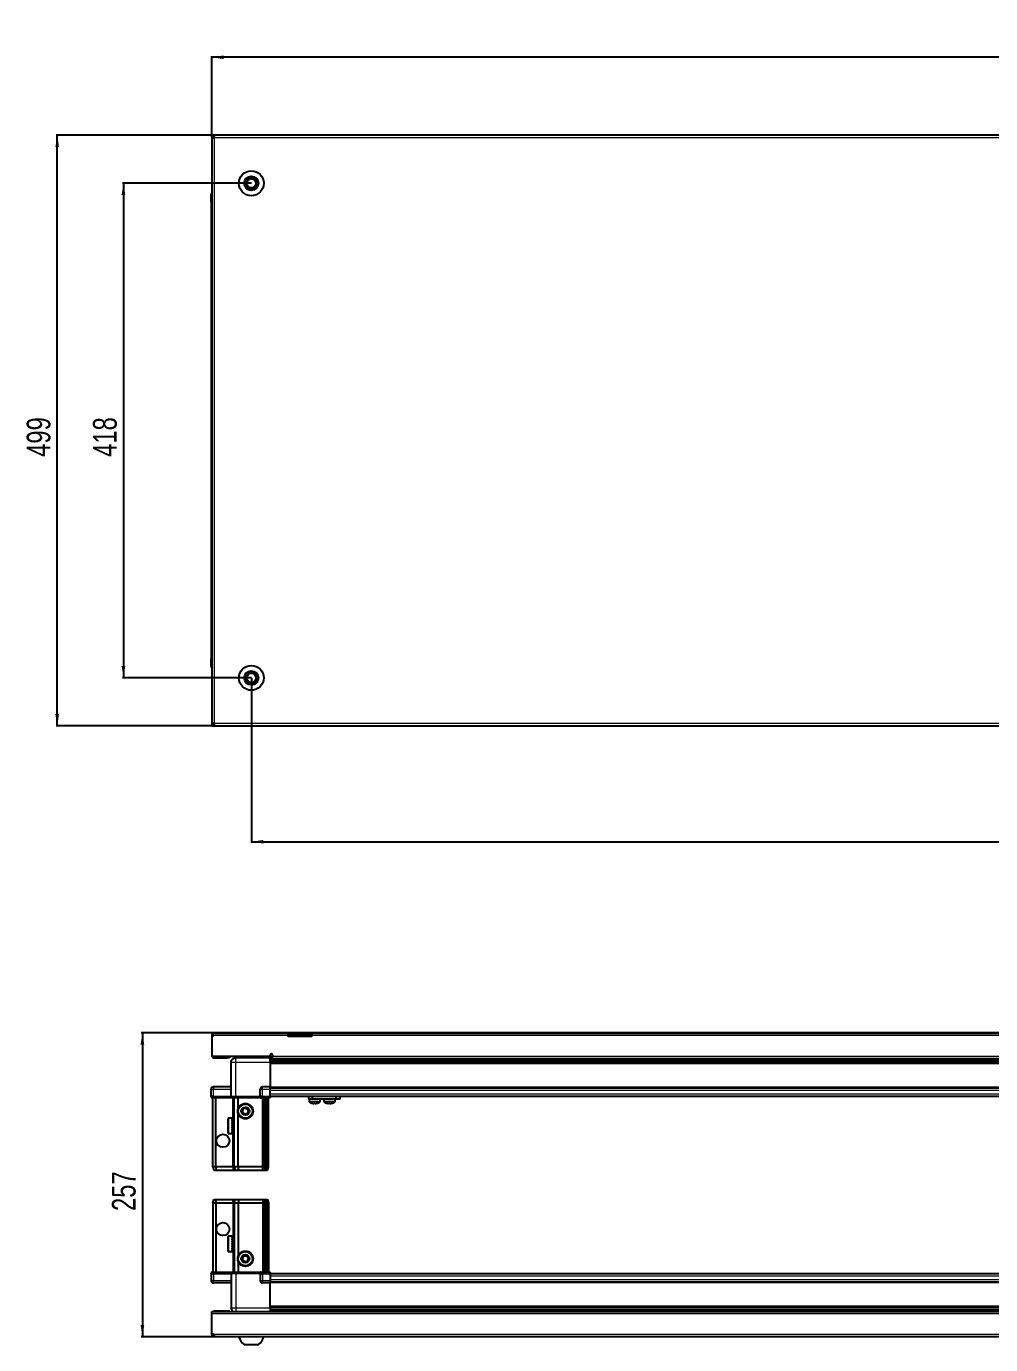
# Model space of a CAD drawing. Header units: millimetres. Extents: x 1256 to 4919, y 675 to 1884.
# Drawn here: x 1256 to 2071, y 675 to 1789 of the extents above; entities that cross this region are included whole.
import ezdxf

# ---------------------------------------------------------------- set-up
doc = ezdxf.new("R2010")
doc.units = ezdxf.units.MM
doc.layers.add('FORMAT', color=7, linetype='Continuous')
doc.styles.add('SLDTEXTSTYLE0', font='TXT', dxfattribs={"width": 0.75})
doc.dimstyles.new('SLDDIMSTYLE0', dxfattribs={"dimtxt": 20, "dimasz": 10, "dimexe": 0, "dimexo": 0.0625, "dimgap": 5, "dimtad": 2, "dimdec": 1, "dimrnd": 1e-09, "dimzin": 12, "dimdsep": 46, "dimtxsty": 'SLDTEXTSTYLE0', "dimsah": 1, "dimcen": 0.09, "dimadec": 0, "dimazin": 3, "dimtfac": 1, "dimtofl": 0, "dimtmove": 0, "dimatfit": 3, "dimfxl": 0, "dimfrac": 2, "dimtolj": 1, "dimtzin": 12, "dimarcsym": 0})

# ---------------------------------------------------------------- blocks, each defined once
blk = doc.blocks.new('_D')
at = {"layer": 'FORMAT'}
for p, q in [((1413, 1696.6), (1281.5, 1696.6)), ((1282.5, 1197.6), (1282.5, 1696.6)), ((1413, 1197.6), (1281.5, 1197.6))]:
    blk.add_line(p, q, dxfattribs=at)
for points in [[(1282.5, 1696.6), (1280.9, 1686.6), (1284, 1686.6)], [(1282.5, 1197.6), (1284, 1207.6), (1280.9, 1207.6)]]:
    blk.add_solid(points, dxfattribs=at)
at = {"layer": 'FORMAT', "insert": (1256.7, 1424.9), "char_height": 20, "attachment_point": 1, "rotation": 90, "style": 'SLDTEXTSTYLE0'}
blk.add_mtext('499', dxfattribs=at)
blk = doc.blocks.new('_D_1')
at = {"layer": 'FORMAT'}
for p, q in [((1413, 1696.6), (1413, 1763.6)), ((2812, 1762.6), (1413, 1762.6)), ((2812, 1696.6), (2812, 1763.6))]:
    blk.add_line(p, q, dxfattribs=at)
for points in [[(1413, 1762.6), (1423, 1761.1), (1423, 1764.1)], [(2812, 1762.6), (2802, 1764.1), (2802, 1761.1)]]:
    blk.add_solid(points, dxfattribs=at)
at = {"layer": 'FORMAT', "insert": (2082.9, 1788.4), "char_height": 20, "attachment_point": 1, "style": 'SLDTEXTSTYLE0'}
blk.add_mtext('1399', dxfattribs=at)
blk = doc.blocks.new('_D_2')
at = {"layer": 'FORMAT'}
for p, q in [((1446.5, 1238.1), (1446.5, 1098.6)), ((2778.5, 1238.1), (2778.5, 1098.6)), ((1446.5, 1099.6), (2778.5, 1099.6))]:
    blk.add_line(p, q, dxfattribs=at)
for points in [[(1446.5, 1099.6), (1456.5, 1098.1), (1456.5, 1101.1)], [(2778.5, 1099.6), (2768.5, 1101.1), (2768.5, 1098.1)]]:
    blk.add_solid(points, dxfattribs=at)
at = {"layer": 'FORMAT', "insert": (2082.9, 1125.4), "char_height": 20, "attachment_point": 1, "style": 'SLDTEXTSTYLE0'}
blk.add_mtext('1332', dxfattribs=at)
blk = doc.blocks.new('_D_4')
at = {"layer": 'FORMAT'}
for p, q in [((1446.5, 1656.1), (1337.5, 1656.1)), ((1338.5, 1656.1), (1338.5, 1238.1)), ((1446.5, 1238.1), (1337.5, 1238.1))]:
    blk.add_line(p, q, dxfattribs=at)
for points in [[(1338.5, 1656.1), (1336.9, 1646.1), (1340, 1646.1)], [(1338.5, 1238.1), (1340, 1248.1), (1336.9, 1248.1)]]:
    blk.add_solid(points, dxfattribs=at)
at = {"layer": 'FORMAT', "insert": (1312.7, 1424.9), "char_height": 20, "attachment_point": 1, "rotation": 90, "style": 'SLDTEXTSTYLE0'}
blk.add_mtext('418', dxfattribs=at)
blk = doc.blocks.new('_D_9')
at = {"layer": 'FORMAT'}
for p, q in [((2106.7, 938.2), (1353.5, 938.2)), ((1354.5, 938.2), (1354.5, 681.2)), ((1415.1, 681.2), (1353.5, 681.2))]:
    blk.add_line(p, q, dxfattribs=at)
for points in [[(1354.5, 938.2), (1352.9, 928.2), (1356, 928.2)], [(1354.5, 681.2), (1356, 691.2), (1352.9, 691.2)]]:
    blk.add_solid(points, dxfattribs=at)
at = {"layer": 'FORMAT', "insert": (1328.7, 787.6), "char_height": 20, "attachment_point": 1, "rotation": 90, "style": 'SLDTEXTSTYLE0'}
blk.add_mtext('257', dxfattribs=at)

msp = doc.modelspace()

# ---------------------------------------------------------------- linework, layer by layer
at = {"color": 7, "linetype": 'Continuous', "lineweight": 25}
for p, q in [((1412.99, 1695.1), (1412.99, 1696.6)), ((1415.09, 1696.6), (1412.99, 1696.6)), ((1412.99, 1695.1), (1415.09, 1695.1)), ((1412.99, 1695.1), (1412.99, 1694.5)), ((1412.99, 1694.5), (1412.99, 1199.7)), ((1412.99, 1694.5), (1415.09, 1694.5)), ((1415.09, 1696.6), (1415.09, 1694.5)), ((2809.89, 1696.6), (1415.09, 1696.6)), ((1412.49, 1646.6), (1412.49, 1640.1)), ((1412.49, 1640.1), (1412.49, 1646.6)), ((1412.49, 1640.1), (1412.49, 1640.1)), ((1412.99, 1640.1), (1412.49, 1640.1)), ((1412.64, 1640.1), (1412.64, 1254.1)), ((1412.49, 1247.6), (1412.49, 1254.1)), ((1412.49, 1254.1), (1412.49, 1254.1)), ((1412.49, 1254.1), (1412.49, 1254.1)), ((1412.49, 1254.1), (1412.49, 1247.6)), ((1412.99, 1254.1), (1412.49, 1254.1)), ((1412.99, 1246.28), (1412.99, 1246.28)), ((1415.09, 1199.7), (1412.99, 1199.7)), ((1412.99, 1199.7), (1412.99, 1199.1)), ((1412.99, 1199.1), (1412.99, 1197.6)), ((1415.09, 1199.1), (1412.99, 1199.1)), ((1412.99, 1197.6), (1415.09, 1197.6)), ((1415.09, 1199.7), (1415.09, 1197.6)), ((1415.09, 1197.6), (2809.89, 1197.6)), ((1413.99, 935.84), (1412.99, 935.84)), ((1412.99, 935.84), (1412.99, 934.94)), ((1413.99, 935.84), (1413.99, 934.94)), ((1414.59, 937.94), (1477.49, 937.94)), ((1477.49, 935.84), (1477.49, 937.94)), ((1477.49, 937.94), (1487.49, 937.94)), ((1487.49, 936.44), (1477.49, 936.44)), ((1477.49, 934.94), (1477.49, 935.84)), ((1487.49, 937.94), (1497.49, 937.94)), ((1497.49, 936.44), (1487.49, 936.44)), ((1497.49, 937.94), (1497.49, 935.84)), ((1497.49, 937.94), (2727.49, 937.94)), ((1497.49, 934.94), (1497.49, 935.84)), ((1412.99, 934.94), (1412.99, 918.44)), ((1413.99, 934.94), (1412.99, 934.94)), ((1497.49, 934.94), (1477.49, 934.94)), ((1412.99, 918.44), (1462.49, 918.44)), ((1415.09, 916.94), (1425.99, 916.94)), ((1427.99, 916.94), (1425.99, 916.94)), ((1427.99, 918.44), (1427.99, 916.94)), ((1433.24, 918.44), (1433.24, 916.94)), ((1462.49, 916.94), (1433.49, 916.94)), ((1459.74, 916.94), (1459.74, 918.44)), ((1462.49, 918.44), (1462.49, 919.29)), ((1462.49, 918.44), (1462.49, 916.94)), ((1462.49, 916.29), (1486.37, 916.29)), ((2762.49, 914.49), (1462.49, 914.49)), ((2762.49, 914.46), (1462.49, 914.46)), ((1464.49, 919.29), (1464.49, 918.54)), ((1464.49, 916.44), (1464.49, 918.54)), ((1464.49, 916.44), (2099.99, 916.44)), ((1480.99, 916.44), (1480.99, 916.29)), ((1481.15, 916.44), (1481.15, 916.29)), ((1481.36, 916.44), (1481.36, 916.29)), ((1481.91, 916.44), (1481.91, 916.29)), ((1482.32, 916.44), (1482.32, 916.29)), ((1483.21, 916.44), (1483.21, 916.29)), ((1483.79, 916.44), (1483.79, 916.29)), ((1484.93, 916.44), (1484.93, 916.29)), ((1485.63, 916.44), (1485.63, 916.29)), ((1486.37, 916.29), (1486.91, 916.29)), ((1486.91, 916.44), (1486.91, 916.29)), ((1486.91, 916.29), (1487.64, 916.29)), ((1486.91, 916.29), (1486.91, 916.29)), ((1487.09, 916.44), (1487.09, 916.29)), ((1487.59, 916.44), (1487.59, 916.29)), ((1487.64, 916.44), (1487.64, 916.29)), ((1487.64, 916.29), (1488.61, 916.29)), ((1487.64, 916.29), (1487.64, 916.29)), ((1488.61, 916.29), (2736.37, 916.29)), ((1488.93, 916.44), (1488.93, 916.29)), ((1488.95, 916.44), (1488.95, 916.29)), ((1489.64, 916.44), (1489.64, 916.29)), ((1490.82, 916.44), (1490.82, 916.29)), ((1491.43, 916.44), (1491.43, 916.29)), ((1492.38, 916.44), (1492.38, 916.29)), ((1492.84, 916.44), (1492.84, 916.29)), ((1493.47, 916.44), (1493.47, 916.29)), ((1493.72, 916.44), (1493.72, 916.29)), ((1493.96, 916.44), (1493.96, 916.29)), ((1493.99, 916.44), (1493.99, 916.29)), ((1429.49, 884.44), (1429.49, 913.44)), ((1462.49, 913.44), (1462.49, 892.44)), ((1429.49, 892.44), (1414.49, 892.44)), ((1462.49, 892.44), (1455.99, 892.44)), ((1462.49, 890.44), (1462.49, 892.44)), ((1462.49, 891.79), (2102.49, 891.79)), ((1412.49, 884.44), (1412.49, 890.44)), ((1412.49, 884.44), (1412.49, 884.1)), ((1412.49, 884.44), (1412.49, 884.44)), ((1412.49, 884.44), (1412.49, 884.1)), ((1414.49, 884.44), (1412.49, 884.44)), ((1412.49, 884.1), (1412.99, 883.24)), ((1412.49, 884.1), (1412.99, 883.24)), ((1412.99, 883.24), (1414.49, 883.24)), ((1413.99, 824.94), (1413.99, 883.24)), ((1414.49, 884.44), (1429.29, 884.44)), ((1429.29, 883.24), (1414.49, 883.24)), ((1416.49, 824.94), (1416.49, 883.24)), ((1429.29, 884.44), (1429.49, 884.44)), ((1429.49, 883.24), (1429.29, 883.24)), ((1429.49, 884.44), (1429.49, 883.24)), ((1429.49, 884.44), (1433.49, 884.44)), ((1433.49, 883.24), (1429.49, 883.24)), ((1431.99, 824.94), (1431.99, 883.24)), ((1433.49, 884.44), (1453.79, 884.44)), ((1453.79, 883.24), (1433.49, 883.24)), ((1435.49, 874.44), (1435.49, 883.24)), ((1453.79, 884.44), (1453.99, 884.44)), ((1453.99, 883.24), (1453.79, 883.24)), ((1453.99, 884.44), (1453.99, 890.44)), ((1453.99, 884.44), (1453.99, 883.24)), ((1455.99, 884.44), (1453.99, 884.44)), ((1453.99, 884.44), (1455.99, 884.44)), ((1453.99, 883.24), (1454.67, 883.24)), ((1462.49, 883.24), (1454.67, 883.24)), ((1455.99, 884.44), (1462.49, 884.44)), ((1455.99, 884.1), (1462.49, 884.1)), ((1456.99, 824.94), (1456.99, 883.24)), ((1457.99, 824.94), (1457.99, 883.24)), ((1459.49, 824.94), (1459.49, 883.24)), ((1460.99, 824.94), (1460.99, 883.24)), ((1462.49, 884.44), (1462.49, 890.44)), ((1462.49, 884.59), (2102.49, 884.59)), ((1462.49, 884.44), (1462.49, 884.1)), ((1462.49, 884.1), (1462.49, 883.24)), ((1494.94, 882.09), (1494.94, 884.59)), ((1497.94, 882.09), (1494.94, 882.09)), ((1495.29, 882.09), (1495.29, 880.18)), ((1497.94, 884.59), (1497.94, 882.09)), ((1518.14, 882.09), (1497.94, 882.09)), ((1504.79, 880.18), (1504.79, 882.09)), ((1507.74, 882.09), (1507.74, 880.18)), ((1507.79, 882.09), (1507.79, 880.18)), ((1517.29, 880.18), (1517.29, 882.09)), ((1518.14, 882.09), (1518.14, 884.59)), ((1521.14, 882.09), (1518.14, 882.09)), ((1521.14, 884.59), (1521.14, 882.09)), ((1435.49, 824.94), (1435.49, 869.44)), ((1426.79, 853.74), (1426.79, 865.14)), ((1430.49, 865.94), (1427.59, 865.94)), ((1429.99, 865.84), (1430.49, 865.84)), ((1429.99, 865.84), (1429.99, 865.68)), ((1429.99, 865.68), (1430.49, 865.68)), ((1429.99, 865.19), (1430.49, 865.19)), ((1429.99, 865.19), (1429.99, 864.81)), ((1429.99, 864.81), (1430.49, 864.81)), ((1429.99, 863.97), (1430.49, 863.97)), ((1429.99, 863.97), (1429.99, 863.42)), ((1429.99, 863.42), (1430.49, 863.42)), ((1429.99, 862.31), (1430.49, 862.31)), ((1429.99, 862.31), (1429.99, 861.63)), ((1429.99, 861.63), (1430.49, 861.63)), ((1429.99, 860.37), (1430.49, 860.37)), ((1429.99, 860.37), (1429.99, 859.63)), ((1429.99, 860.07), (1430.49, 860.07)), ((1429.99, 859.63), (1430.49, 859.63)), ((1429.99, 858.34), (1430.49, 858.34)), ((1429.99, 858.34), (1429.99, 857.62)), ((1429.99, 858.2), (1430.49, 858.2)), ((1430.49, 865.84), (1430.49, 865.94)), ((1430.49, 865.68), (1430.49, 865.84)), ((1430.49, 865.19), (1430.49, 865.68)), ((1430.49, 864.81), (1430.49, 865.19)), ((1430.49, 863.97), (1430.49, 864.81)), ((1430.49, 863.42), (1430.49, 863.97)), ((1430.59, 863.84), (1430.49, 863.84)), ((1430.49, 862.31), (1430.49, 863.42)), ((1430.49, 861.63), (1430.49, 862.31)), ((1430.49, 860.37), (1430.49, 861.63)), ((1430.49, 860.07), (1430.49, 860.37)), ((1430.49, 858.34), (1430.49, 859.63)), ((1430.49, 857.62), (1430.49, 858.2)), ((1430.59, 862.32), (1430.59, 863.84)), ((1430.59, 855.04), (1430.59, 862.32)), ((1431.47, 862.75), (1430.99, 863.44)), ((1430.99, 855.44), (1430.99, 863.44)), ((1431.96, 863.44), (1431.47, 862.75)), ((1431.47, 856.13), (1431.47, 862.75)), ((1431.99, 863.44), (1431.96, 863.44)), ((1431.96, 855.44), (1431.96, 863.44)), ((1427.59, 852.94), (1430.49, 852.94)), ((1429.99, 857.62), (1430.49, 857.62)), ((1429.99, 856.41), (1430.49, 856.41)), ((1429.99, 856.41), (1429.99, 855.78)), ((1429.99, 855.78), (1430.49, 855.78)), ((1429.99, 854.78), (1430.49, 854.78)), ((1429.99, 854.78), (1429.99, 854.3)), ((1429.99, 854.3), (1430.49, 854.3)), ((1429.99, 853.61), (1430.49, 853.61)), ((1429.99, 853.61), (1429.99, 853.32)), ((1429.99, 853.32), (1430.49, 853.32)), ((1429.99, 853), (1430.49, 853)), ((1429.99, 853), (1429.99, 852.94)), ((1429.99, 852.94), (1430.49, 852.94)), ((1430.49, 856.41), (1430.49, 857.62)), ((1430.49, 855.78), (1430.49, 856.41)), ((1430.49, 854.78), (1430.49, 855.78)), ((1430.49, 855.04), (1430.59, 855.04)), ((1430.49, 854.3), (1430.49, 854.78)), ((1430.49, 853.61), (1430.49, 854.3)), ((1430.49, 853.32), (1430.49, 853.61)), ((1430.49, 853), (1430.49, 853.32)), ((1430.49, 852.94), (1430.49, 853)), ((1430.49, 852.94), (1430.49, 852.94)), ((1430.99, 855.44), (1431.47, 856.13)), ((1431.47, 856.13), (1431.96, 855.44)), ((1431.96, 855.44), (1431.99, 855.44)), ((1416.49, 824.94), (1413.99, 824.94)), ((1413.99, 824.94), (1414.79, 821.94)), ((1430.99, 824.94), (1416.49, 824.94)), ((1416.49, 824.94), (1416.64, 821.94)), ((1431.99, 824.94), (1430.99, 824.94)), ((1435.49, 824.94), (1431.99, 824.94)), ((1431.99, 824.94), (1432.79, 821.94)), ((1455.99, 824.94), (1435.49, 824.94)), ((1435.82, 821.94), (1435.49, 824.94)), ((1456.99, 824.94), (1455.99, 824.94)), ((1457.99, 824.94), (1456.99, 824.94)), ((1457.79, 821.94), (1456.99, 824.94)), ((1459.49, 824.94), (1457.99, 824.94)), ((1458.53, 821.94), (1457.99, 824.94)), ((1459.03, 821.94), (1459.49, 824.94)), ((1460.99, 824.94), (1459.49, 824.94)), ((1460.18, 821.94), (1460.99, 824.94)), ((1414.79, 821.94), (1416.64, 821.94)), ((1416.64, 821.94), (1430.99, 821.94)), ((1430.99, 821.94), (1432.79, 821.94)), ((1432.79, 821.94), (1435.82, 821.94)), ((1435.82, 821.94), (1455.99, 821.94)), ((1455.99, 821.94), (1457.79, 821.94)), ((1457.79, 821.94), (1458.53, 821.94)), ((1458.53, 821.94), (1459.03, 821.94)), ((1459.03, 821.94), (1460.18, 821.94)), ((1413.99, 794.24), (1414.79, 797.24)), ((1416.49, 794.24), (1413.99, 794.24)), ((1413.99, 794.24), (1413.99, 735.94)), ((1414.79, 797.24), (1416.64, 797.24)), ((1416.49, 794.24), (1416.64, 797.24)), ((1430.99, 794.24), (1416.49, 794.24)), ((1416.49, 794.24), (1416.49, 735.94)), ((1416.64, 797.24), (1430.99, 797.24)), ((1430.99, 797.24), (1432.79, 797.24)), ((1431.99, 794.24), (1430.99, 794.24)), ((1431.99, 794.24), (1432.79, 797.24)), ((1431.99, 794.24), (1431.99, 735.94)), ((1435.49, 794.24), (1431.99, 794.24)), ((1432.79, 797.24), (1435.82, 797.24)), ((1435.82, 797.24), (1435.49, 794.24)), ((1435.49, 794.24), (1435.49, 749.74)), ((1455.99, 794.24), (1435.49, 794.24)), ((1435.82, 797.24), (1455.99, 797.24)), ((1455.99, 797.24), (1457.79, 797.24)), ((1456.99, 794.24), (1455.99, 794.24)), ((1457.79, 797.24), (1456.99, 794.24)), ((1456.99, 794.24), (1456.99, 735.94)), ((1457.99, 794.24), (1456.99, 794.24)), ((1457.79, 797.24), (1458.53, 797.24)), ((1458.53, 797.24), (1457.99, 794.24)), ((1457.99, 794.24), (1457.99, 735.94)), ((1459.49, 794.24), (1457.99, 794.24)), ((1458.53, 797.24), (1459.03, 797.24)), ((1459.03, 797.24), (1460.18, 797.24)), ((1459.03, 797.24), (1459.49, 794.24)), ((1459.49, 794.24), (1459.49, 735.94)), ((1460.99, 794.24), (1459.49, 794.24)), ((1460.18, 797.24), (1460.99, 794.24)), ((1460.99, 794.24), (1460.99, 735.94)), ((1426.79, 754.04), (1426.79, 765.44)), ((1429.99, 766.24), (1427.59, 766.24)), ((1429.99, 766.24), (1429.99, 766.23)), ((1429.99, 766.23), (1430.49, 766.23)), ((1429.99, 766.04), (1430.49, 766.04)), ((1429.99, 766.04), (1429.99, 765.82)), ((1429.99, 765.82), (1430.49, 765.82)), ((1429.99, 765.25), (1430.49, 765.25)), ((1429.99, 765.25), (1429.99, 764.82)), ((1429.99, 764.82), (1430.49, 764.82)), ((1429.99, 763.91), (1430.49, 763.91)), ((1429.99, 763.91), (1429.99, 763.32)), ((1429.99, 763.32), (1430.49, 763.32)), ((1429.99, 762.17), (1430.49, 762.17)), ((1429.99, 762.17), (1429.99, 761.47)), ((1429.99, 761.47), (1430.49, 761.47)), ((1429.99, 760.19), (1430.49, 760.19)), ((1429.99, 760.19), (1429.99, 759.45)), ((1429.99, 760.04), (1430.49, 760.04)), ((1429.99, 759.54), (1430.49, 759.54)), ((1429.99, 759.45), (1430.49, 759.45)), ((1429.99, 758.16), (1430.49, 758.16)), ((1429.99, 758.16), (1429.99, 757.46)), ((1430.49, 766.04), (1430.49, 766.23)), ((1430.49, 765.82), (1430.49, 766.04)), ((1430.49, 765.25), (1430.49, 765.82)), ((1430.49, 764.82), (1430.49, 765.25)), ((1430.49, 763.91), (1430.49, 764.82)), ((1430.59, 764.14), (1430.49, 764.14)), ((1430.49, 763.32), (1430.49, 763.91)), ((1430.49, 762.17), (1430.49, 763.32)), ((1430.49, 761.47), (1430.49, 762.17)), ((1430.49, 760.19), (1430.49, 761.47)), ((1430.49, 760.04), (1430.49, 760.19)), ((1430.49, 759.45), (1430.49, 759.54)), ((1430.49, 758.16), (1430.49, 759.45)), ((1430.49, 757.46), (1430.49, 758.16)), ((1430.59, 755.34), (1430.59, 764.14)), ((1431.47, 763.05), (1430.99, 763.74)), ((1430.99, 755.74), (1430.99, 763.74)), ((1431.96, 763.74), (1431.47, 763.05)), ((1431.47, 756.43), (1431.47, 763.05)), ((1431.99, 763.74), (1431.96, 763.74)), ((1431.96, 755.74), (1431.96, 763.74)), ((1427.59, 753.24), (1429.99, 753.24)), ((1429.99, 757.46), (1430.49, 757.46)), ((1429.99, 756.29), (1430.49, 756.29)), ((1429.99, 756.29), (1429.99, 755.69)), ((1429.99, 755.69), (1430.49, 755.69)), ((1429.99, 754.76), (1430.49, 754.76)), ((1429.99, 754.76), (1429.99, 754.31)), ((1429.99, 754.31), (1430.49, 754.31)), ((1429.99, 753.71), (1430.49, 753.71)), ((1429.99, 753.71), (1429.99, 753.47)), ((1429.99, 753.47), (1430.49, 753.47)), ((1429.99, 753.25), (1430.49, 753.25)), ((1429.99, 753.25), (1429.99, 753.24)), ((1429.99, 753.24), (1430.49, 753.24)), ((1430.49, 756.29), (1430.49, 757.46)), ((1430.49, 755.69), (1430.49, 756.29)), ((1430.49, 754.76), (1430.49, 755.69)), ((1430.49, 755.34), (1430.59, 755.34)), ((1430.49, 754.31), (1430.49, 754.76)), ((1430.49, 753.71), (1430.49, 754.31)), ((1430.49, 753.47), (1430.49, 753.71)), ((1430.49, 753.25), (1430.49, 753.47)), ((1430.49, 753.24), (1430.49, 753.25)), ((1430.99, 755.74), (1431.47, 756.43)), ((1431.47, 756.43), (1431.96, 755.74)), ((1431.96, 755.74), (1431.99, 755.74)), ((1412.99, 735.94), (1412.49, 735.07)), ((1414.49, 735.94), (1412.99, 735.94)), ((1414.49, 735.94), (1429.29, 735.94)), ((1429.29, 735.94), (1429.49, 735.94)), ((1429.49, 734.74), (1429.49, 735.94)), ((1429.49, 735.94), (1433.49, 735.94)), ((1433.49, 735.94), (1453.79, 735.94)), ((1435.49, 744.74), (1435.49, 735.94)), ((1453.79, 735.94), (1453.99, 735.94)), ((1453.99, 734.74), (1453.99, 735.94)), ((1454.67, 735.94), (1453.99, 735.94)), ((1454.67, 735.94), (1462.49, 735.94)), ((1462.49, 735.94), (1462.49, 735.07)), ((1412.49, 734.74), (1412.49, 735.07)), ((1412.49, 734.74), (1414.49, 734.74)), ((1412.49, 734.74), (1412.49, 728.74)), ((1429.29, 734.74), (1414.49, 734.74)), ((1414.49, 734.74), (1429.29, 734.74)), ((1429.49, 726.74), (1414.49, 726.74)), ((1429.49, 734.74), (1429.29, 734.74)), ((1433.49, 734.74), (1429.49, 734.74)), ((1429.49, 734.74), (1429.49, 705.74)), ((1453.79, 734.74), (1433.49, 734.74)), ((1453.99, 734.74), (1453.79, 734.74)), ((1453.99, 734.74), (1455.99, 734.74)), ((1453.99, 734.74), (1453.99, 728.74)), ((1462.49, 735.07), (1455.99, 735.07)), ((1462.49, 734.74), (1455.99, 734.74)), ((1455.99, 734.74), (1462.49, 734.74)), ((1462.49, 726.74), (1455.99, 726.74)), ((1462.49, 735.07), (1462.49, 735.07)), ((1462.49, 734.74), (1462.49, 735.07)), ((1462.49, 734.74), (1462.49, 734.74)), ((1462.49, 734.74), (1462.49, 728.74)), ((2102.49, 734.59), (1462.49, 734.59)), ((1462.49, 728.74), (1462.49, 726.74)), ((2102.49, 727.39), (1462.49, 727.39)), ((1462.49, 705.74), (1462.49, 726.74)), ((1412.99, 700.64), (1412.99, 702.74)), ((1412.99, 702.74), (2811.99, 702.74)), ((1427.99, 702.84), (1415.09, 702.84)), ((1427.99, 702.84), (1427.99, 702.74)), ((1462.49, 704.71), (2762.49, 704.71)), ((1462.49, 704.68), (2762.49, 704.68)), ((1486.37, 702.89), (1462.49, 702.89)), ((1480.99, 702.74), (1480.99, 702.89)), ((1481.03, 702.74), (1481.03, 702.89)), ((1481.3, 702.74), (1481.3, 702.89)), ((1481.56, 702.74), (1481.56, 702.89)), ((1482.21, 702.74), (1482.21, 702.89)), ((1482.67, 702.74), (1482.67, 702.89)), ((1483.64, 702.74), (1483.64, 702.89)), ((1484.26, 702.74), (1484.26, 702.89)), ((1485.45, 702.74), (1485.45, 702.89)), ((1486.11, 702.74), (1486.11, 702.89)), ((1486.16, 702.74), (1486.16, 702.89)), ((1487.45, 702.89), (1486.37, 702.89)), ((1488.19, 702.89), (1487.45, 702.89)), ((1487.45, 702.74), (1487.45, 702.89)), ((1487.45, 702.89), (1487.45, 702.89)), ((1487.47, 702.74), (1487.47, 702.89)), ((1487.96, 702.74), (1487.96, 702.89)), ((1488.19, 702.74), (1488.19, 702.89)), ((1488.61, 702.89), (1488.19, 702.89)), ((1488.19, 702.89), (1488.19, 702.89)), ((2736.37, 702.89), (1488.61, 702.89)), ((1489.46, 702.74), (1489.46, 702.89)), ((1490.15, 702.74), (1490.15, 702.89)), ((1491.28, 702.74), (1491.28, 702.89)), ((1491.86, 702.74), (1491.86, 702.89)), ((1492.73, 702.74), (1492.73, 702.89)), ((1493.13, 702.74), (1493.13, 702.89)), ((1493.66, 702.74), (1493.66, 702.89)), ((1493.85, 702.74), (1493.85, 702.89)), ((1493.99, 702.74), (1493.99, 702.89)), ((1412.99, 683.34), (1412.99, 700.64)), ((1415.09, 683.34), (1412.99, 683.34)), ((1415.09, 683.34), (1415.09, 681.24)), ((2809.89, 681.24), (1415.09, 681.24)), ((1440.49, 674.64), (1452.49, 674.64))]:
    msp.add_line(p, q, dxfattribs=at)
at = {"color": 8, "linetype": 'Continuous', "lineweight": 18}
for p, q in [((1415.09, 1694.5), (1415.09, 1199.7)), ((2809.89, 1694.5), (1415.09, 1694.5)), ((1412.99, 1646.6), (1412.49, 1646.6)), ((1412.99, 1247.6), (1412.49, 1247.6)), ((1415.09, 1199.7), (2809.89, 1199.7)), ((1477.49, 935.84), (1413.99, 935.84)), ((1487.49, 936.44), (1487.49, 937.94)), ((2727.49, 935.84), (1497.49, 935.84)), ((1415.09, 918.44), (1415.09, 916.94)), ((1425.99, 916.94), (1425.99, 918.44)), ((1462.49, 916.94), (1464.49, 916.94)), ((2762.49, 915.7), (1462.49, 915.7)), ((1464.49, 918.54), (2099.99, 918.54)), ((1433.49, 913.44), (1462.49, 913.44)), ((1433.49, 884.44), (1433.49, 913.44)), ((1462.49, 913.25), (2762.49, 913.25)), ((2762.49, 911.84), (1462.49, 911.84)), ((1414.49, 892.44), (1414.49, 890.44)), ((1455.99, 890.44), (1455.99, 892.44)), ((1462.49, 892.44), (2102.49, 892.44)), ((1412.49, 890.44), (1414.49, 890.44)), ((1414.49, 890.44), (1429.49, 890.44)), ((1414.49, 884.44), (1414.49, 890.44)), ((1414.49, 884.44), (1414.49, 883.24)), ((1429.29, 883.24), (1429.29, 884.44)), ((1430.99, 863.44), (1430.99, 883.24)), ((1433.49, 884.44), (1433.49, 883.24)), ((1453.79, 883.24), (1453.79, 884.44)), ((1453.99, 890.44), (1455.99, 890.44)), ((1455.99, 884.44), (1455.99, 890.44)), ((1455.99, 890.44), (1462.49, 890.44)), ((1455.99, 884.44), (1455.99, 884.1)), ((1455.99, 824.94), (1455.99, 883.24)), ((1462.49, 889.79), (2102.49, 889.79)), ((1462.49, 886.59), (2102.49, 886.59)), ((1504.79, 880.18), (1495.29, 880.18)), ((1507.79, 880.18), (1507.74, 880.18)), ((1517.29, 880.18), (1507.79, 880.18)), ((1504.59, 879.81), (1495.48, 879.81)), ((1507.98, 879.81), (1507.93, 879.81)), ((1517.09, 879.81), (1507.98, 879.81)), ((1427.59, 852.94), (1427.59, 865.94)), ((1430.99, 824.94), (1430.99, 855.44)), ((1430.99, 824.94), (1430.99, 821.94)), ((1455.99, 821.94), (1455.99, 824.94)), ((1430.99, 794.24), (1430.99, 797.24)), ((1430.99, 794.24), (1430.99, 763.74)), ((1455.99, 797.24), (1455.99, 794.24)), ((1455.99, 794.24), (1455.99, 735.94)), ((1427.59, 753.24), (1427.59, 766.24)), ((1430.99, 755.74), (1430.99, 735.94)), ((1414.49, 734.74), (1414.49, 735.94)), ((1429.29, 734.74), (1429.29, 735.94)), ((1433.49, 734.74), (1433.49, 735.94)), ((1453.79, 734.74), (1453.79, 735.94)), ((1412.49, 728.74), (1414.49, 728.74)), ((1414.49, 734.74), (1414.49, 728.74)), ((1414.49, 728.74), (1429.49, 728.74)), ((1414.49, 726.74), (1414.49, 728.74)), ((1433.49, 734.74), (1433.49, 705.74)), ((1453.99, 728.74), (1455.99, 728.74)), ((1455.99, 734.74), (1455.99, 735.07)), ((1455.99, 734.74), (1455.99, 728.74)), ((1455.99, 728.74), (1462.49, 728.74)), ((1455.99, 728.74), (1455.99, 726.74)), ((1462.49, 734.74), (1462.49, 735.07)), ((2102.49, 732.59), (1462.49, 732.59)), ((2102.49, 729.39), (1462.49, 729.39)), ((2102.49, 726.74), (1462.49, 726.74)), ((1415.09, 702.74), (1415.09, 702.84)), ((1433.49, 705.74), (1462.49, 705.74)), ((1462.49, 707.33), (2762.49, 707.33)), ((2762.49, 705.92), (1462.49, 705.92)), ((1462.49, 703.47), (2762.49, 703.47)), ((2811.99, 700.64), (1412.99, 700.64)), ((2809.89, 683.34), (1415.09, 683.34))]:
    msp.add_line(p, q, dxfattribs=at)
at = {"color": 7, "linetype": 'Continuous', "lineweight": 25, "flags": 128}
msp.add_lwpolyline([(1415.09, 702.84), (1414.68, 702.8), (1414.45, 702.74)], dxfattribs=at)
at = {"color": 7, "linetype": 'Continuous', "lineweight": 25}
for centre, radius in [((1446.49, 1656.1), 10.5), ((1446.49, 1656.1), 6), ((1446.49, 1656.1), 3.9), ((1446.49, 1238.1), 10.5), ((1446.49, 1238.1), 6), ((1446.49, 1238.1), 3.9), ((1441.49, 871.94), 6.5), ((1441.49, 871.94), 3.46), ((1422.49, 846.94), 5.5), ((1422.49, 772.24), 5.5), ((1441.49, 747.24), 6.5), ((1441.49, 747.24), 3.46)]:
    msp.add_circle(centre, radius, dxfattribs=at)
at = {"color": 8, "linetype": 'Continuous', "lineweight": 18}
for centre in [(1441.49, 871.94), (1441.49, 747.24)]:
    msp.add_circle(centre, 5.7, dxfattribs=at)
at = {"color": 7, "linetype": 'Continuous', "lineweight": 25}
for centre, radius, start, end in [((1446.49, 1656.1), 4.62, 120, 180), ((1446.49, 1656.1), 4.62, 60, 120), ((1446.49, 1656.1), 4.62, 360, 60), ((1446.49, 1656.1), 4.62, 180, 240), ((1446.49, 1656.1), 4.62, 240, 300), ((1446.49, 1656.1), 4.62, 300, 360), ((1414.49, 1646.6), 2, 138.59038, 180), ((1414.49, 1247.6), 2, 180, 221.39416), ((1446.49, 1238.1), 4.62, 120, 180), ((1446.49, 1238.1), 4.62, 180, 240), ((1446.49, 1238.1), 4.62, 60, 120), ((1446.49, 1238.1), 4.62, 0, 60), ((1446.49, 1238.1), 4.62, 300, 0), ((1446.49, 1238.1), 4.62, 240, 300), ((1415.09, 919.04), 2.1, 196.60155, 270), ((1463.49, 919.29), 1, 0, 180), ((1414.49, 890.44), 2, 90, 180), ((1455.99, 890.44), 2, 90, 180), ((1495.74, 880.18), 0.45, 180, 235.28209), ((1504.34, 880.18), 0.45, 304.71791, 0), ((1508.19, 880.18), 0.45, 180, 235.28209), ((1508.24, 880.18), 0.45, 180, 235.28209), ((1516.84, 880.18), 0.45, 304.71791, 0), ((1441.49, 871.94), 2.5, 134.92207, 194.92207), ((1441.49, 871.94), 2.5, 194.92207, 254.92207), ((1441.49, 871.94), 2.5, 74.92207, 134.92207), ((1441.49, 871.94), 2.5, 254.92207, 314.92207), ((1441.49, 871.94), 2.5, 14.92207, 74.92207), ((1441.49, 871.94), 2.5, 314.92207, 14.92207), ((1500.04, 886.39), 8, 235.28209, 258.9392), ((1500.04, 886.39), 8, 281.00757, 304.71791), ((1512.49, 886.39), 8, 235.28209, 256.54113), ((1512.54, 886.39), 8, 235.28209, 259.06255), ((1512.54, 886.39), 8, 280.87532, 304.71791), ((1427.59, 865.14), 0.8, 90, 180), ((1430.99, 863.84), 0.4, 180, 270), ((1427.59, 853.74), 0.8, 180, 270), ((1430.99, 855.04), 0.4, 90, 180), ((1427.59, 765.44), 0.8, 90, 180), ((1430.99, 764.14), 0.4, 180, 270), ((1427.59, 754.04), 0.8, 180, 270), ((1430.99, 755.34), 0.4, 90, 180), ((1441.49, 747.24), 2.5, 147.37605, 207.37605), ((1441.49, 747.24), 2.5, 87.37605, 147.37605), ((1441.49, 747.24), 2.5, 27.37605, 87.37605), ((1441.49, 747.24), 2.5, 327.37605, 27.37605), ((1441.49, 747.24), 2.5, 207.37605, 267.37605), ((1441.49, 747.24), 2.5, 267.37605, 327.37605), ((1414.49, 728.74), 2, 180, 270), ((1455.99, 728.74), 2, 180, 270), ((1415.09, 683.34), 2.1, 180, 270), ((1415.09, 683.34), 0.6, 180, 270), ((1447.51, 684.26), 11.91, 194.70035, 233.8734), ((1445.46, 684.26), 11.91, 306.1266, 345.29965)]:
    msp.add_arc(centre, radius, start, end, dxfattribs=at)
for centre, start_param, end_param in [((1455.99, 880.64), 0, 0.7227342), ((1455.99, 738.53), 2.4188584, 3.1415927)]:
    msp.add_ellipse(centre, major_axis=(0, 3.46), ratio=0.5773503, start_param=start_param, end_param=end_param, dxfattribs=at)
for points, knots in [([(1441.87, 1656.1), (1442.2, 1656.68), (1442.77, 1657.66), (1443.59, 1659.08), (1444, 1659.79), (1444.18, 1660.1)], [0, 0, 0, 0, 0.4391308, 0.7513783, 1, 1, 1, 1]), ([(1444.18, 1660.1), (1444.38, 1660.1), (1445.08, 1660.1), (1446.39, 1660.1), (1447.78, 1660.1), (1448.53, 1660.1), (1448.8, 1660.1)], [0, 0, 0, 0, 0.1393293, 0.4852696, 0.8163565, 1, 1, 1, 1]), ([(1448.8, 1660.1), (1449.13, 1659.53), (1449.69, 1658.55), (1450.52, 1657.13), (1450.93, 1656.42), (1451.11, 1656.1)], [0, 0, 0, 0, 0.4391308, 0.7513783, 1, 1, 1, 1]), ([(1444.18, 1652.1), (1443.85, 1652.68), (1443.28, 1653.66), (1442.46, 1655.08), (1442.05, 1655.79), (1441.87, 1656.1)], [0, 0, 0, 0, 0.4391308, 0.7513783, 1, 1, 1, 1]), ([(1448.8, 1652.1), (1448.53, 1652.1), (1447.78, 1652.1), (1446.39, 1652.1), (1445.08, 1652.1), (1444.38, 1652.1), (1444.18, 1652.1)], [0, 0, 0, 0, 0.1836435, 0.5147304, 0.8606707, 1, 1, 1, 1]), ([(1451.11, 1656.1), (1450.78, 1655.53), (1450.21, 1654.55), (1449.39, 1653.13), (1448.98, 1652.42), (1448.8, 1652.1)], [0, 0, 0, 0, 0.4391308, 0.7513783, 1, 1, 1, 1]), ([(1441.87, 1238.1), (1442.2, 1238.68), (1442.77, 1239.66), (1443.59, 1241.08), (1444, 1241.79), (1444.18, 1242.1)], [0, 0, 0, 0, 0.4391308, 0.7513783, 1, 1, 1, 1]), ([(1444.18, 1234.1), (1443.85, 1234.68), (1443.28, 1235.66), (1442.46, 1237.08), (1442.05, 1237.79), (1441.87, 1238.1)], [0, 0, 0, 0, 0.4391308, 0.7513783, 1, 1, 1, 1]), ([(1444.18, 1242.1), (1444.38, 1242.1), (1445.08, 1242.1), (1446.39, 1242.1), (1447.78, 1242.1), (1448.53, 1242.1), (1448.8, 1242.1)], [0, 0, 0, 0, 0.1393293, 0.4852696, 0.8163565, 1, 1, 1, 1]), ([(1448.8, 1242.1), (1449.13, 1241.53), (1449.69, 1240.55), (1450.52, 1239.13), (1450.93, 1238.42), (1451.11, 1238.1)], [0, 0, 0, 0, 0.4391308, 0.7513783, 1, 1, 1, 1]), ([(1451.11, 1238.1), (1450.78, 1237.53), (1450.21, 1236.55), (1449.39, 1235.13), (1448.98, 1234.42), (1448.8, 1234.1)], [0, 0, 0, 0, 0.4391308, 0.7513783, 1, 1, 1, 1]), ([(1448.8, 1234.1), (1448.53, 1234.1), (1447.78, 1234.1), (1446.39, 1234.1), (1445.08, 1234.1), (1444.38, 1234.1), (1444.18, 1234.1)], [0, 0, 0, 0, 0.1836435, 0.5147304, 0.8606707, 1, 1, 1, 1]), ([(1414.59, 937.84), (1414.51, 937.83), (1414.19, 937.79), (1413.7, 937.46), (1413.23, 936.91), (1413.02, 936.33), (1413, 935.96), (1412.99, 935.84)], [0, 0, 0, 0, 0.0892624, 0.3475085, 0.6057515, 0.8639944, 1, 1, 1, 1]), ([(1413.99, 935.84), (1414.03, 936.09), (1414.12, 936.58), (1414.26, 937.22), (1414.39, 937.69), (1414.5, 937.91), (1414.57, 937.93), (1414.59, 937.94)], [0, 0, 0, 0, 0.2302553, 0.4485219, 0.6667858, 0.8850496, 1, 1, 1, 1]), ([(1429.49, 913.44), (1429.54, 913.88), (1429.61, 914.55), (1430.04, 915.37), (1430.5, 915.93), (1431.06, 916.38), (1431.87, 916.82), (1432.55, 916.89), (1432.99, 916.94)], [0, 0, 0, 0, 0.2394568, 0.3683607, 0.5, 0.6316393, 0.7605432, 1, 1, 1, 1]), ([(1433.49, 916.94), (1433.42, 916.94), (1433.29, 916.94), (1433.13, 916.94), (1433.01, 916.94), (1433, 916.94), (1432.99, 916.94)], [0, 0, 0, 0, 0.2493943, 0.5003335, 0.7501667, 1, 1, 1, 1]), ([(1462.49, 913.44), (1462.49, 913.83), (1462.49, 914.62), (1462.49, 915.67), (1462.49, 916.46), (1462.49, 916.88), (1462.49, 916.92), (1462.49, 916.94)], [0, 0, 0, 0, 0.2146939, 0.4293877, 0.6440816, 0.8587754, 1, 1, 1, 1]), ([(1438.7, 872.69), (1439.07, 873.05), (1439.75, 873.73), (1440.43, 874.41), (1440.75, 874.73)], [0, 0, 0, 0, 0.5346859, 1, 1, 1, 1]), ([(1439.44, 869.9), (1439.36, 870.23), (1439.14, 871.03), (1438.89, 871.99), (1438.73, 872.57), (1438.7, 872.69)], [0, 0, 0, 0, 0.36290056, 0.86687533, 1, 1, 1, 1]), ([(1442.23, 869.15), (1441.73, 869.28), (1440.8, 869.53), (1439.88, 869.78), (1439.44, 869.9)], [0, 0, 0, 0, 0.53468586, 1, 1, 1, 1]), ([(1440.75, 874.73), (1441.24, 874.59), (1442.17, 874.34), (1443.1, 874.09), (1443.53, 873.97)], [0, 0, 0, 0, 0.5346859, 1, 1, 1, 1]), ([(1444.28, 871.19), (1443.91, 870.82), (1443.23, 870.14), (1442.55, 869.46), (1442.23, 869.15)], [0, 0, 0, 0, 0.53468586, 1, 1, 1, 1]), ([(1443.53, 873.97), (1443.56, 873.85), (1443.72, 873.28), (1443.98, 872.31), (1444.19, 871.52), (1444.28, 871.19)], [0, 0, 0, 0, 0.13312467, 0.63709944, 1, 1, 1, 1]), ([(1498.54, 878.53), (1498.54, 878.53), (1498.54, 878.53), (1498.4, 878.56), (1498.22, 878.61), (1498.07, 878.66), (1498, 878.7), (1497.99, 878.71), (1497.99, 878.71), (1498, 878.71), (1498.02, 878.71), (1498.09, 878.69), (1498.38, 878.62), (1498.76, 878.55), (1499.17, 878.52), (1499.45, 878.55), (1499.6, 878.61), (1499.71, 878.68), (1499.78, 878.7), (1499.8, 878.71), (1499.83, 878.71), (1499.85, 878.71), (1499.89, 878.7), (1499.99, 878.67), (1500.15, 878.6), (1500.37, 878.54), (1500.67, 878.52), (1501.01, 878.54), (1501.32, 878.59), (1501.56, 878.64), (1501.68, 878.67), (1501.76, 878.69), (1501.81, 878.7), (1501.85, 878.71), (1501.86, 878.71), (1501.87, 878.71), (1501.87, 878.71)], [0, 0, 0, 0, 0.02609806, 0.07983731, 0.13720457, 0.17835712, 0.1990393, 0.20333955, 0.20768945, 0.21072293, 0.21454384, 0.22147953, 0.24860164, 0.35577715, 0.40489702, 0.45442268, 0.54604997, 0.59140385, 0.59711865, 0.60132508, 0.60438175, 0.60744379, 0.6119905, 0.62422862, 0.67851933, 0.75975016, 0.80430476, 0.84902576, 0.92362505, 0.95135982, 0.96870753, 0.97999594, 0.99114211, 0.99547316, 0.99884503, 1, 1, 1, 1]), ([(1501.87, 878.71), (1501.88, 878.71), (1501.88, 878.71), (1501.89, 878.7), (1501.84, 878.67), (1501.7, 878.6), (1501.56, 878.55), (1501.51, 878.52), (1501.55, 878.53), (1501.57, 878.54)], [0, 0, 0, 0, 0.0151829, 0.0365363, 0.0956997, 0.3601423, 0.6752387, 0.8745348, 1, 1, 1, 1]), ([(1511.02, 878.53), (1511.03, 878.53), (1511.05, 878.53), (1510.91, 878.57), (1510.75, 878.64), (1510.63, 878.69), (1510.63, 878.71), (1510.63, 878.71), (1510.65, 878.71), (1510.67, 878.71), (1510.76, 878.69), (1511.1, 878.61), (1511.52, 878.53), (1511.96, 878.53), (1512.18, 878.56), (1512.35, 878.61), (1512.47, 878.66), (1512.55, 878.7), (1512.6, 878.71), (1512.62, 878.71), (1512.64, 878.71), (1512.67, 878.71), (1512.73, 878.69), (1512.86, 878.62), (1513.01, 878.55), (1513.32, 878.52), (1513.7, 878.55), (1514.09, 878.61), (1514.39, 878.68), (1514.5, 878.7), (1514.52, 878.71), (1514.53, 878.71), (1514.54, 878.71), (1514.54, 878.7), (1514.48, 878.67), (1514.3, 878.6), (1514.1, 878.54), (1514.06, 878.53), (1514.05, 878.53)], [0, 0, 0, 0, 0.0283629, 0.08068229, 0.1383562, 0.16729235, 0.17091751, 0.17379549, 0.1766977, 0.18004982, 0.18639917, 0.21307731, 0.31901904, 0.35398038, 0.39928328, 0.44764465, 0.48233679, 0.49977215, 0.50339732, 0.50706434, 0.5096216, 0.51284268, 0.51868955, 0.54155386, 0.63190424, 0.67331293, 0.71506372, 0.79230674, 0.83054067, 0.83535832, 0.8389044, 0.84148121, 0.84406255, 0.84789549, 0.85821238, 0.90398018, 0.97245884, 1, 1, 1, 1]), ([(1438.6, 747.37), (1438.88, 747.8), (1439.4, 748.62), (1439.92, 749.42), (1440.16, 749.8)], [0, 0, 0, 0, 0.5346859, 1, 1, 1, 1]), ([(1439.93, 744.8), (1439.87, 744.92), (1439.6, 745.45), (1439.14, 746.33), (1438.76, 747.06), (1438.6, 747.37)], [0, 0, 0, 0, 0.1331247, 0.6370994, 1, 1, 1, 1]), ([(1440.16, 749.8), (1440.68, 749.78), (1441.64, 749.73), (1442.6, 749.69), (1443.04, 749.67)], [0, 0, 0, 0, 0.5346859, 1, 1, 1, 1]), ([(1444.37, 747.1), (1444.09, 746.67), (1443.57, 745.86), (1443.06, 745.05), (1442.82, 744.67)], [0, 0, 0, 0, 0.5346859, 1, 1, 1, 1]), ([(1443.04, 749.67), (1443.2, 749.36), (1443.58, 748.63), (1444.04, 747.75), (1444.31, 747.22), (1444.37, 747.1)], [0, 0, 0, 0, 0.3629006, 0.8668753, 1, 1, 1, 1]), ([(1442.82, 744.67), (1442.3, 744.7), (1441.34, 744.74), (1440.38, 744.78), (1439.93, 744.8)], [0, 0, 0, 0, 0.5346859, 1, 1, 1, 1]), ([(1429.49, 705.74), (1429.54, 705.3), (1429.61, 704.62), (1430.04, 703.8), (1430.5, 703.25), (1430.9, 702.89), (1431.16, 702.76), (1431.21, 702.74)], [0, 0, 0, 0, 0.3630185, 0.5584377, 0.7580039, 0.9575702, 1, 1, 1, 1]), ([(1462.49, 705.74), (1462.49, 705.34), (1462.49, 704.55), (1462.49, 703.53), (1462.49, 702.9), (1462.49, 702.75), (1462.49, 702.74)], [0, 0, 0, 0, 0.3255201, 0.6510403, 0.9765604, 1, 1, 1, 1])]:
    msp.add_open_spline(points, degree=3, knots=knots, dxfattribs=at)
at = {"color": 8, "linetype": 'Continuous', "lineweight": 18}
for points, knots in [([(1433.49, 913.44), (1433.49, 913.88), (1433.49, 914.55), (1433.49, 915.37), (1433.49, 915.93), (1433.49, 916.38), (1433.49, 916.82), (1433.49, 916.89), (1433.49, 916.94)], [0, 0, 0, 0, 0.2394568, 0.3683607, 0.5, 0.6316393, 0.7605432, 1, 1, 1, 1]), ([(1433.49, 705.74), (1433.49, 705.3), (1433.49, 704.62), (1433.49, 703.8), (1433.49, 703.25), (1433.49, 702.89), (1433.49, 702.76), (1433.49, 702.74)], [0, 0, 0, 0, 0.36301846, 0.55843766, 0.75800394, 0.95757021, 1, 1, 1, 1])]:
    msp.add_open_spline(points, degree=3, knots=knots, dxfattribs=at)
for points in [[(1429.49, 913.44), (1429.55, 913.44), (1429.67, 913.44), (1430.59, 913.44), (1431.92, 913.44), (1432.96, 913.44), (1433.49, 913.44)], [(1429.49, 705.74), (1429.55, 705.74), (1429.67, 705.74), (1430.59, 705.74), (1431.92, 705.74), (1432.96, 705.74), (1433.49, 705.74)]]:
    msp.add_open_spline(points, degree=3, dxfattribs=at)

# ---------------------------------------------------------------- dimensions: what is measured, and where the dimension line sits
at = {"layer": 'FORMAT'}
for base, p1, p2, picture, middle in [((1412.99, 1762.6), (2811.99, 1696.6), (1412.99, 1696.6), '_D_1', (2112.49, 1762.6)), ((2778.49, 1099.6), (1446.49, 1238.1), (2778.49, 1238.1), '_D_2', (2112.49, 1099.6))]:
    dim = msp.add_linear_dim(base=base, p1=p1, p2=p2, dimstyle='SLDDIMSTYLE0', dxfattribs=at)
    dim.commit()
    dim.dimension.update_dxf_attribs({"geometry": picture, "text_midpoint": middle, "dimtype": 160})
for base, p1, p2, picture, middle in [((1282.49, 1696.6), (1412.99, 1197.6), (1412.99, 1696.6), '_D', (1282.49, 1447.1)), ((1338.49, 1238.1), (1446.49, 1656.1), (1446.49, 1238.1), '_D_4', (1338.49, 1447.1)), ((1354.49, 681.24), (2106.7, 938.24), (1415.09, 681.24), '_D_9', (1354.49, 809.74))]:
    dim = msp.add_linear_dim(base=base, p1=p1, p2=p2, angle=90, dimstyle='SLDDIMSTYLE0', dxfattribs=at)
    dim.commit()
    dim.dimension.update_dxf_attribs({"geometry": picture, "text_midpoint": middle, "dimtype": 160})

doc.saveas('drawing.dxf')
